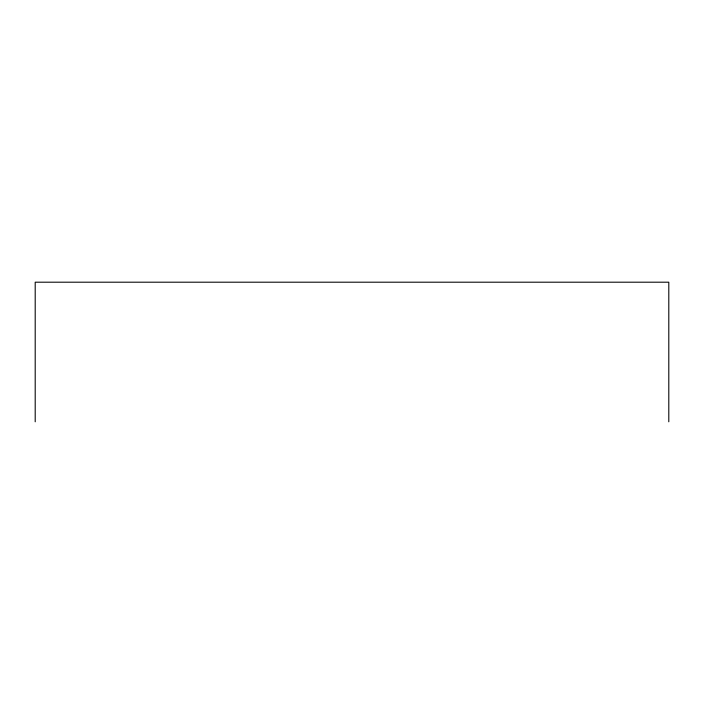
<?xml version="1.0" encoding="UTF-8"?>
<svg xmlns="http://www.w3.org/2000/svg" width="704" height="704" viewBox="0 0 704 704"><rect width="100%" height="100%" fill="white"/><g stroke="black" fill="none" stroke-linecap="round" stroke-linejoin="round"><path stroke-width="1.06" d="M668.8 421.802L668.8 282.198L35.2 282.198L35.2 421.802"/></g></svg>
